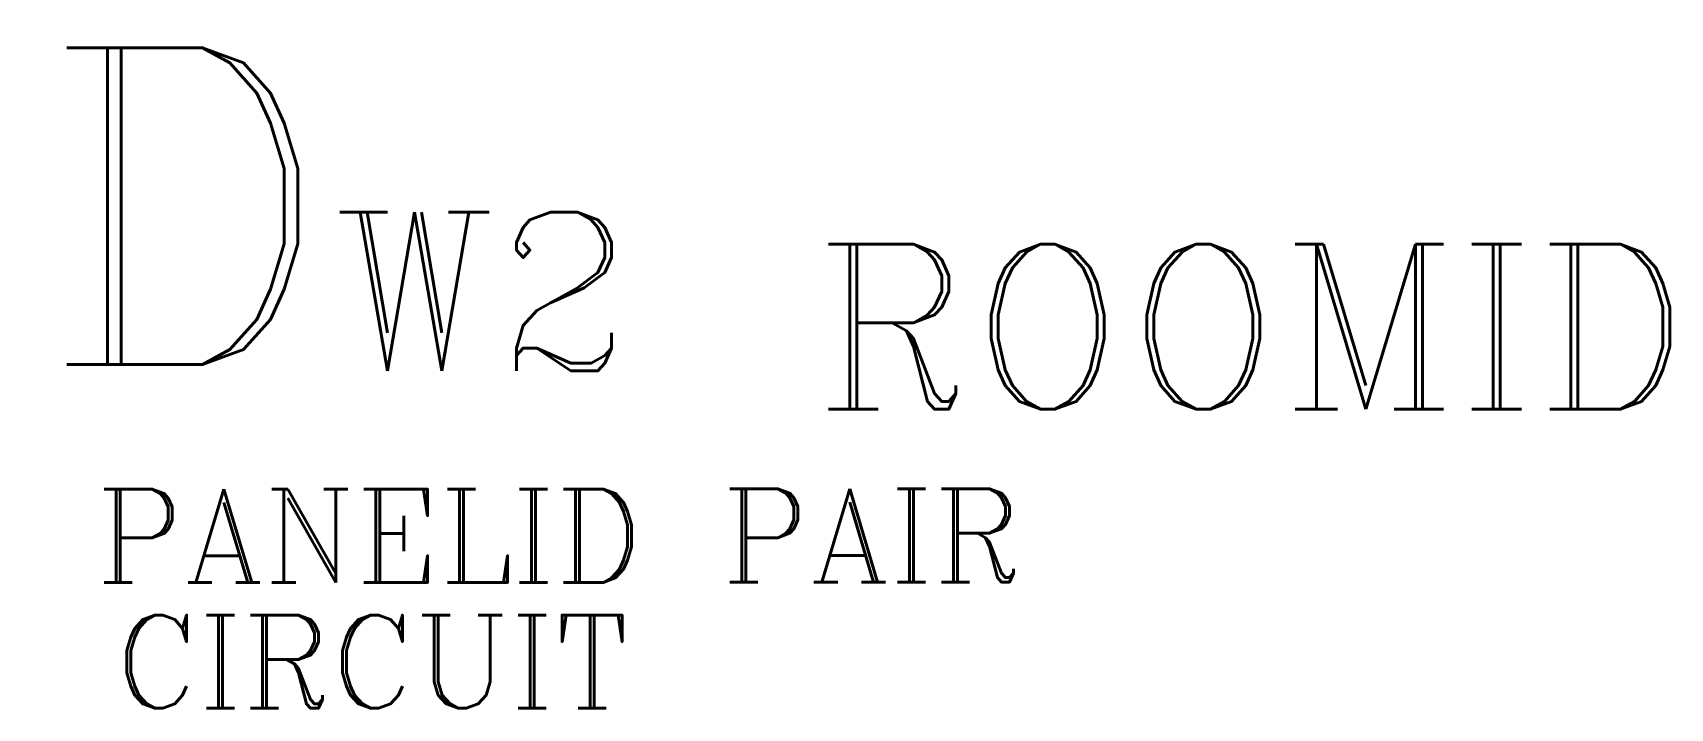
# Model space of a CAD drawing. Header units: inches. Extents: x -15 to 90, y -14 to 29.
import ezdxf
from ezdxf.enums import TextEntityAlignment as Align

# ---------------------------------------------------------------- set-up
doc = ezdxf.new("R2010")
doc.units = ezdxf.units.IN
doc.header["$LTSCALE"] = 48
doc.header["$MEASUREMENT"] = 0
doc.styles.add('FSL12-1', font='complex.shx')
doc.styles.add('ROMANC', font='COMPLEX.SHX')
doc.styles.add('WSNotes', font='complex.shx', dxfattribs={"height": 18})

msp = doc.modelspace()

# ---------------------------------------------------------------- texts
at = {"style": 'WSNotes', "flags": 1}
msp.add_attdef('ROOMID', (35.16, 4.86), '', height=10.62, dxfattribs=at)
at = {"style": 'ROMANC'}
for tag, p in [('PANELID', (6.53, -0.29)), ('CIRCUIT', (6.7, -8.4))]:
    msp.add_attdef(tag, text='', height=6, dxfattribs=at).set_placement(p, align=Align.TOP_CENTER)
msp.add_attdef('PAIR', (29.2, -6.27), '', height=6, dxfattribs=at)

# ---------------------------------------------------------------- wipeouts: each hides what was drawn before it
msp.add_wipeout([(-15.17, 29.1), (23.33, 29.1), (23.33, 6.6), (-15.17, 6.6)])

# ---------------------------------------------------------------- next in the draw order: texts
at = {"linetype": 'Continuous', "attachment_point": 1, "style": 'FSL12-1'}
for s, insert, char_height, width in [('D', (-14.72, 28.13), 20.4, 91.8), ('W2', (4.17, 17.54), 10.2, 66.9375)]:
    msp.add_mtext(s, dxfattribs=dict(at, insert=insert, char_height=char_height, width=width))

doc.saveas('drawing.dxf')
